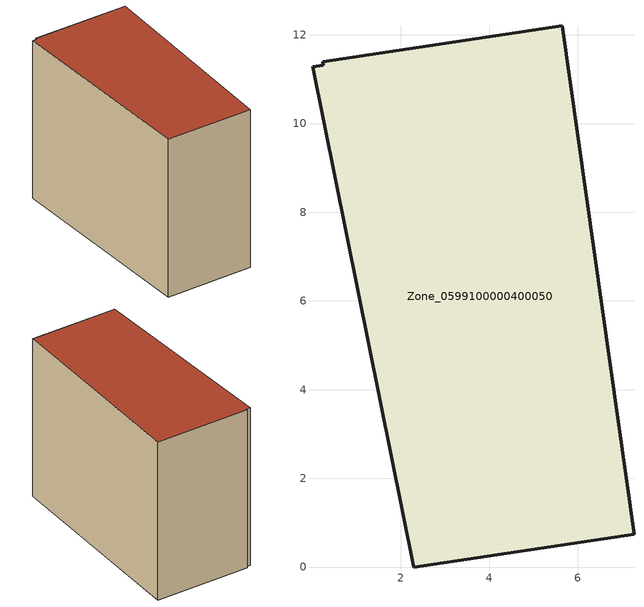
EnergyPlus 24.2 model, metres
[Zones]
Zone_0599100000400050
 floor ground (C_G): 0.01,11.28 0.26,11.32 0.24,11.39 5.65,12.2 7.26,0.74 2.3,0 z0
 wall outside (C_F): 2.3,0 7.26,0.74 5.65,12.2 0.24,11.39 0.26,11.32 0.01,11.28 2.3,0 z0:9.53
 roof outside (C_R): 0.26,11.32 0.01,11.28 2.3,0 7.26,0.74 5.65,12.2 0.24,11.39 z9.53
[BUILDING]
Pand.0599100000400050: North Axis=0; Terrain=City; Loads Convergence Tolerance Value=0.04; Temperature Convergence Tolerance Value=0.4; Solar Distribution=FullExterior; Maximum Number of Warmup Days=25; Minimum Number of Warmup Days=1
[Site:Location]
Rotterdam.The.Hague.AP_ZH_NLD Design_Conditions: Latitude=51.96; Longitude=4.45; Time Zone=1; Elevation=-4.5
[SITE:GROUNDTEMPERATURE:BUILDINGSURFACE]
18, 18, 18, 18, 18, 18, 18, 18, 18, 18, 18, 18
[MATERIAL] Thermal Absorptance=0.9; Solar Absorptance=0.7; Visible Absorptance=0.7
Name | Roughness | Thickness | Conductivity | Density | Specific Heat
G.TI.1992-2005 | MediumSmooth | 0.15 | 0.06 | 540 | 1210
F.TI.1992-2005 | Rough | 0.3 | 0.12 | 1920 | 840
R.TI.1992-2005 | MediumRough | 0.2 | 0.08 | 1500 | 1000
[CONSTRUCTION]
C_G: G.TI.1992-2005
C_F: F.TI.1992-2005
C_R: R.TI.1992-2005
[ZONE]
Zone_0599100000400050: Type=1; Multiplier=1; Ceiling Height=Autocalculate; Volume=Autocalculate; Floor Area=autocalculate; Part of Total Floor Area=Yes
[ZONEINFILTRATION:DESIGNFLOWRATE]
Infil_Zone_0599100000400050: Zone or ZoneList or Space or SpaceList=Zone_0599100000400050; Schedule=AlwaysOn; Design Flow Rate Calculation Method=Flow/Area; Flow Rate per Floor Area=0.0015; Constant Term Coefficient=1; Temperature Term Coefficient=0; Velocity Term Coefficient=0; Velocity Squared Term Coefficient=0
[HVACTEMPLATE:ZONE:IDEALLOADSAIRSYSTEM]
Zone_0599100000400050: Maximum Heating Supply Air Temperature=50; Minimum Cooling Supply Air Temperature=13; Maximum Heating Supply Air Humidity Ratio=0.0156; Minimum Cooling Supply Air Humidity Ratio=0.0077; Heating Limit=NoLimit; Cooling Limit=NoLimit; Dehumidification Control Type=ConstantSensibleHeatRatio; Cooling Sensible Heat Ratio=0.7; Dehumidification Setpoint=60; Humidification Control Type=None; Humidification Setpoint=30; Outdoor Air Method=None; Outdoor Air Flow Rate per Person=0.00944; Outdoor Air Flow Rate per Zone Floor Area=0; Outdoor Air Flow Rate per Zone=0; Demand Controlled Ventilation Type=None; Outdoor Air Economizer Type=NoEconomizer; Heat Recovery Type=None; Sensible Heat Recovery Effectiveness=0.7; Latent Heat Recovery Effectiveness=0.65
[ZONECONTROL:THERMOSTAT]
ThermostatControl_Zone_0599100000400050: Zone or ZoneList=Zone_0599100000400050; Control Type Schedule=DualSetpointControlType; Control 1=Thermostat_Zone_0599100000400050; Temperature Difference Between Cutout And Setpoint=0
[THERMOSTATSETPOINT:DUALSETPOINT]
Thermostat_Zone_0599100000400050: Heating Setpoint Temperature Schedule=HeatingSetpoint_Zone_0599100000400050; Cooling Setpoint Temperature Schedule=CoolingSetpoint_Zone_0599100000400050
[SCHEDULE:COMPACT]
HeatingSetpoint_Zone_0599100000400050: Through: 12/31, For: AllDays, Until: 24:00, 21
CoolingSetpoint_Zone_0599100000400050: Through: 12/31, For: AllDays, Until: 24:00, 24
DualSetpointControlType: Through: 12/31, For: AllDays, Until: 24:00, 4
AlwaysOn: Through: 12/31, For: AllDays, Until: 24:00, 1
